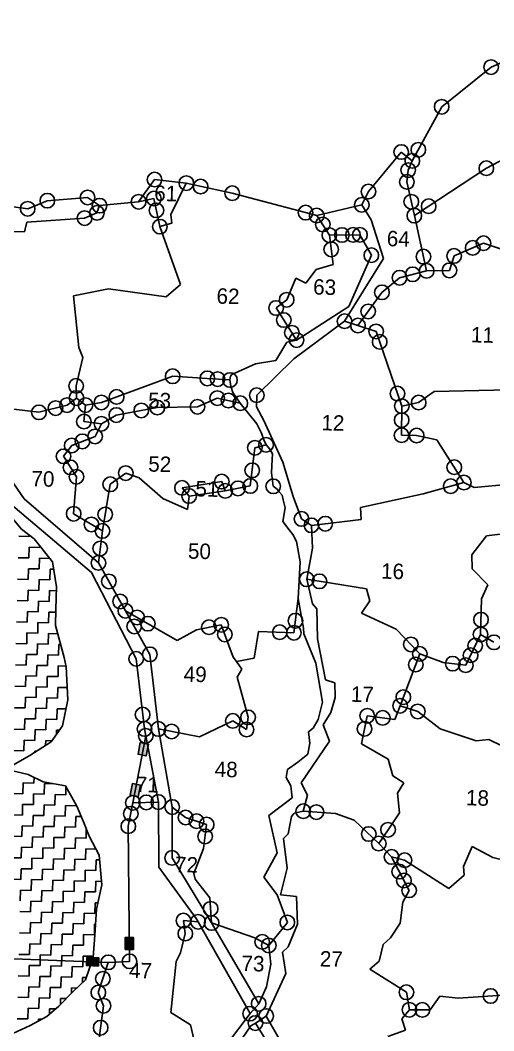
# Model space of a CAD drawing. Header units: metres. Extents: x 281733 to 284660, y 2048347 to 2052315.
# Drawn here: x 282798 to 283250, y 2049925 to 2050890 of the extents above; entities that cross this region are included whole.
import ezdxf
from ezdxf.enums import TextEntityAlignment as Align

# ---------------------------------------------------------------- set-up
doc = ezdxf.new("R2010")
doc.units = ezdxf.units.M
doc.header["$MEASUREMENT"] = 0
for name, color, linetype in [('OFF', 1, 'Continuous'), ('POLY_HATCH', 12, 'Continuous'), ('POLY_PARCEL', 6, 'Continuous'), ('POLY_ROAD', 30, 'Continuous'), ('POLY_WATER', 4, 'Continuous'), ('TEXT_PARCEL', 7, 'Continuous')]:
    doc.layers.add(name, color=color, linetype=linetype)
doc.styles.add('TEXT_MAP', font='', dxfattribs={"height": 2.5})
doc.styles.get('TEXT_MAP').set_extended_font_data('Kruti Dev 050')

msp = doc.modelspace()

# ---------------------------------------------------------------- hatches: boundary and pattern name
for points in [[(282910.53, 2050189.46), (282918.27, 2050187.96), (282920.44, 2050199.15), (282912.7, 2050200.65)], [(282912.87, 2050160.02), (282905.13, 2050161.52), (282902.96, 2050150.33), (282910.7, 2050148.84)], [(282906.16, 2050014.62), (282898.28, 2050014.55), (282898.38, 2050003.16), (282906.27, 2050003.23)], [(282861.74, 2049995.54), (282861.43, 2049987.67), (282872.82, 2049987.22), (282873.13, 2049995.1)]]:
    msp.add_hatch(color=256).paths.add_polyline_path(points)

# ---------------------------------------------------------------- linework, layer by layer
for points in [[(282920.44, 2050199.15), (282918.27, 2050187.96), (282910.53, 2050189.46), (282912.7, 2050200.65)], [(282902.96, 2050150.33), (282905.13, 2050161.52), (282912.87, 2050160.02), (282910.7, 2050148.84)], [(282898.38, 2050003.16), (282898.28, 2050014.55), (282906.16, 2050014.62), (282906.27, 2050003.23)], [(282872.82, 2049987.22), (282861.43, 2049987.67), (282861.74, 2049995.54), (282873.13, 2049995.1)]]:
    msp.add_lwpolyline(points, close=True)
for centre in [(283247.87, 2050845.72), (283200.63, 2050807.85), (283161.99, 2050764.62), (283178.33, 2050766.74), (283172.58, 2050756.12), (283243.29, 2050749.11), (283168.66, 2050747.37), (282926.35, 2050738.36), (282956.68, 2050734.92), (282970.36, 2050731.63), (283167.36, 2050736.12), (282862.36, 2050721.25), (282925.72, 2050720.23), (283000.53, 2050725.32), (283130.69, 2050726.85), (282805.13, 2050710.46), (282823.89, 2050718.15), (282873.79, 2050713.4), (282911.11, 2050717.11), (283124.31, 2050714.19), (283171.58, 2050717.13), (283188.2, 2050712.87), (282859.53, 2050701.55), (282871.29, 2050706.49), (282928.13, 2050708.94), (283070.63, 2050706.75), (283081.25, 2050703.94), (283174.53, 2050703.88), (282931.44, 2050693.35), (283087.04, 2050695.44), (283093.3, 2050685.24), (283105.27, 2050685.36), (283115.92, 2050685.48), (283122.54, 2050685.55), (283095.12, 2050671.65), (283230.27, 2050673.06), (283240.58, 2050677.51), (283133.45, 2050666.12), (283183.24, 2050664.73), (283212.5, 2050665.37), (283160.38, 2050644.6), (283173.05, 2050647.8), (283186.26, 2050651.14), (283208.04, 2050651.6), (283052.57, 2050623.57), (283143.57, 2050630.63), (283042.49, 2050615.69), (283049.76, 2050604.24), (283130.4, 2050612.38), (283107.87, 2050603.06), (283120.67, 2050598.89), (283057.5, 2050592.04), (283061.98, 2050584.97), (283138, 2050593.25), (283141.39, 2050583.37), (282943.65, 2050550.46), (282976.75, 2050548.46), (282986.54, 2050547.77), (282998.39, 2050546.93), (282851.42, 2050541.32), (282851.71, 2050529.69), (282890.09, 2050530.78), (282986.16, 2050529.62), (282996.94, 2050527.26), (283023.99, 2050532.4), (283158.38, 2050533.95), (282831.72, 2050520.1), (282842.81, 2050522.94), (282860.37, 2050522.91), (282875.56, 2050525.44), (282913.68, 2050517.82), (282928.94, 2050520.6), (282967.35, 2050521.38), (283008.27, 2050524.77), (283162.49, 2050521.98), (283178.62, 2050525.38), (282815.89, 2050516.06), (282889.79, 2050513.45), (283162.4, 2050508.64), (282858.81, 2050507.26), (282875.62, 2050505.09), (282857.43, 2050488.31), (282869.5, 2050493.04), (283162.31, 2050494.22), (283176.7, 2050493.86), (282847.18, 2050484.3), (283022.19, 2050482.21), (283032.84, 2050485.02), (282839.36, 2050474.03), (282846, 2050463.51), (283019.59, 2050460.65), (283212.66, 2050463.6), (282851.67, 2050454.54), (282898.86, 2050458), (282990.55, 2050449.87), (282884.05, 2050447.33), (282952.59, 2050443.86), (282993.82, 2050441.07), (283006.04, 2050443.43), (283017.78, 2050445.7), (283039.72, 2050445.38), (283209.34, 2050445.53), (283221.86, 2050449.03), (282959.38, 2050436.13), (282849.03, 2050419.15), (282879.19, 2050418.54), (283066.81, 2050414.22), (282866.06, 2050409), (282876.53, 2050402.76), (283076.24, 2050408.13), (283089.36, 2050409.68), (282874.43, 2050386.1), (282872.68, 2050372.26), (282882.68, 2050354.52), (283071.74, 2050356.61), (283083.91, 2050354.63), (282893.44, 2050335.45), (282898.46, 2050326.55), (282909.63, 2050320.14), (283060.9, 2050317.06), (283238.15, 2050318.06), (282906.92, 2050311.55), (282919.91, 2050314.24), (282978.26, 2050310.79), (282990.05, 2050313.16), (283045.91, 2050306.08), (283059.41, 2050305.52), (282993.47, 2050304.01), (283237.8, 2050303.98), (283250.56, 2050296.43), (283171.18, 2050294.38), (283232.7, 2050293.36), (282908.76, 2050280.65), (282921.92, 2050284.94), (283179.72, 2050285.4), (283211.21, 2050276.03), (283228.27, 2050284.1), (283175.85, 2050275.2), (283223.68, 2050274.52), (283164, 2050244.04), (283160.89, 2050235.84), (283177.79, 2050230.37), (282914.93, 2050227.38), (283001.11, 2050221.43), (283015.64, 2050224.8), (283129.48, 2050226.29), (283144.39, 2050224.28), (282916.76, 2050213.68), (282929.95, 2050213.68), (282942.63, 2050211.26), (283014.27, 2050213.07), (283126.93, 2050213.81), (282917.98, 2050207.2), (282905.6, 2050143.19), (282918.39, 2050143.56), (282929.96, 2050143.89), (282903.58, 2050132.77), (282943.2, 2050139.11), (283068.34, 2050135.1), (283080.98, 2050134.26), (282955.92, 2050129.13), (282966.45, 2050125.58), (282976.09, 2050122.33), (282901.26, 2050120.78), (283130.95, 2050113.37), (283149.39, 2050117.39), (282974.6, 2050111.11), (283140.54, 2050104.25), (282943.13, 2050090.58), (283152.71, 2050091.45), (283165.13, 2050088.37), (283160.08, 2050077.46), (283164.59, 2050068.89), (283169.5, 2050059.57), (282979.91, 2050041.99), (282953.92, 2050030.66), (282967.85, 2050029.58), (282980.87, 2050028.39), (283053.19, 2050028.93), (282955.73, 2050018.26), (283029.18, 2050010.38), (283035.41, 2050006.94), (282882.07, 2049990.81), (282902.43, 2049991.75), (282876.94, 2049975.17), (282872.62, 2049962.01), (283167, 2049962.22), (283247.35, 2049958.65), (282877.63, 2049949.3), (283025.8, 2049951.29), (283017.64, 2049941.81), (283033.05, 2049939.57), (283169.82, 2049945.49), (283182.29, 2049945.43), (283022.69, 2049932.85), (282874.83, 2049928.38)]:
    msp.add_circle(centre, 6.97)
at = {"layer": 'OFF'}
msp.add_line((283081.25, 2050703.94), (283124.31, 2050714.19), dxfattribs=at)
at = {"layer": 'POLY_HATCH'}
for p, q in [((282799.11, 2050404.4), (282785.99, 2050420.49)), ((282811.26, 2050395.09), (282799.11, 2050404.4)), ((282828.74, 2050373.25), (282811.26, 2050395.09)), ((282832.64, 2050349.51), (282828.74, 2050373.25)), ((282832.11, 2050328.13), (282832.64, 2050349.51)), ((282831.71, 2050312.38), (282832.11, 2050328.13)), ((282839.89, 2050282.06), (282831.71, 2050312.38)), ((282841.92, 2050273.01), (282839.89, 2050282.06)), ((282843.37, 2050241.44), (282841.92, 2050273.01)), ((282838.25, 2050216.8), (282843.37, 2050241.44)), ((282827.72, 2050201.31), (282838.25, 2050216.8)), ((282807.11, 2050188.32), (282827.72, 2050201.31)), ((282784.25, 2050175.38), (282807.11, 2050188.32)), ((282805.53, 2050170.34), (282784.25, 2050175.38)), ((282820, 2050163.22), (282805.53, 2050170.34)), ((282841.3, 2050159.31), (282820, 2050163.22)), ((282852.08, 2050139.9), (282841.3, 2050159.31)), ((282858.46, 2050125.1), (282852.08, 2050139.9)), ((282863.75, 2050111.46), (282858.46, 2050125.1)), ((282873.43, 2050093.2), (282863.75, 2050111.46)), ((282876.1, 2050064.98), (282873.43, 2050093.2)), ((282871, 2050041.47), (282876.1, 2050064.98)), ((282869.25, 2050016.74), (282871, 2050041.47)), ((282867.58, 2049995.39), (282869.25, 2050016.74)), ((282860.29, 2049974.19), (282867.58, 2049995.39)), ((282848.75, 2049963.22), (282860.29, 2049974.19)), ((282834.87, 2049948.93), (282848.75, 2049963.22)), ((282823.35, 2049939.09), (282834.87, 2049948.93)), ((282807.37, 2049930.49), (282823.35, 2049939.09)), ((282786.85, 2049920.87), (282807.37, 2049930.49))]:
    msp.add_line(p, q, dxfattribs=at)
at = {"layer": 'POLY_HATCH', "linetype": 'Continuous'}
for p, q in [((282796.53, 2050397.71), (282806.76, 2050397.45)), ((282806.76, 2050397.45), (282806.79, 2050398.51)), ((282806.24, 2050376.99), (282806.5, 2050387.22)), ((282806.5, 2050387.22), (282816.73, 2050386.96)), ((282816.73, 2050386.96), (282816.77, 2050388.21)), ((282796.01, 2050377.24), (282806.24, 2050376.99)), ((282816.22, 2050366.5), (282816.48, 2050376.73)), ((282816.48, 2050376.73), (282826.15, 2050376.48)), ((282805.73, 2050356.52), (282805.99, 2050366.75)), ((282805.99, 2050366.75), (282816.22, 2050366.5)), ((282826.19, 2050356.01), (282826.45, 2050366.24)), ((282826.45, 2050366.24), (282829.91, 2050366.15)), ((282795.5, 2050356.78), (282805.73, 2050356.52)), ((282815.7, 2050346.03), (282815.96, 2050356.26)), ((282815.96, 2050356.26), (282826.19, 2050356.01)), ((282805.21, 2050336.06), (282805.47, 2050346.29)), ((282805.47, 2050346.29), (282815.7, 2050346.03)), ((282825.68, 2050335.54), (282825.93, 2050345.77)), ((282825.93, 2050345.77), (282832.55, 2050345.61)), ((282794.98, 2050336.32), (282805.21, 2050336.06)), ((282815.19, 2050325.57), (282815.44, 2050335.8)), ((282815.44, 2050335.8), (282825.68, 2050335.54)), ((282804.7, 2050315.59), (282804.95, 2050325.83)), ((282804.95, 2050325.83), (282815.19, 2050325.57)), ((282825.16, 2050315.08), (282825.42, 2050325.31)), ((282825.42, 2050325.31), (282832.03, 2050325.14)), ((282794.46, 2050315.85), (282804.7, 2050315.59)), ((282814.67, 2050305.1), (282814.93, 2050315.34)), ((282814.93, 2050315.34), (282825.16, 2050315.08)), ((282804.18, 2050295.13), (282804.44, 2050305.36)), ((282804.44, 2050305.36), (282814.67, 2050305.1)), ((282824.64, 2050294.61), (282824.9, 2050304.85)), ((282824.9, 2050304.85), (282833.8, 2050304.62)), ((282793.95, 2050295.39), (282804.18, 2050295.13)), ((282814.15, 2050284.64), (282814.41, 2050294.87)), ((282814.41, 2050294.87), (282824.64, 2050294.61)), ((282834.62, 2050284.12), (282834.88, 2050294.36)), ((282834.88, 2050294.36), (282836.59, 2050294.31)), ((282803.66, 2050274.67), (282803.92, 2050284.9)), ((282803.92, 2050284.9), (282814.15, 2050284.64)), ((282824.13, 2050274.15), (282824.39, 2050284.38)), ((282824.39, 2050284.38), (282834.62, 2050284.12)), ((282793.43, 2050274.92), (282803.66, 2050274.67)), ((282813.64, 2050264.18), (282813.9, 2050274.41)), ((282813.9, 2050274.41), (282824.13, 2050274.15)), ((282834.1, 2050263.66), (282834.36, 2050273.89)), ((282834.36, 2050273.89), (282841.76, 2050273.71)), ((282803.15, 2050254.2), (282803.41, 2050264.43)), ((282803.41, 2050264.43), (282813.64, 2050264.18)), ((282823.61, 2050253.69), (282823.87, 2050263.92)), ((282823.87, 2050263.92), (282834.1, 2050263.66)), ((282792.92, 2050254.46), (282803.15, 2050254.2)), ((282813.12, 2050243.71), (282813.38, 2050253.94)), ((282813.38, 2050253.94), (282823.61, 2050253.69)), ((282833.59, 2050243.2), (282833.84, 2050253.43)), ((282833.84, 2050253.43), (282842.83, 2050253.2)), ((282802.63, 2050233.74), (282802.89, 2050243.97)), ((282802.89, 2050243.97), (282813.12, 2050243.71)), ((282823.1, 2050233.22), (282823.35, 2050243.45)), ((282823.35, 2050243.45), (282833.59, 2050243.2)), ((282792.4, 2050234), (282802.63, 2050233.74)), ((282812.61, 2050223.25), (282812.86, 2050233.48)), ((282812.86, 2050233.48), (282823.1, 2050233.22)), ((282833.07, 2050222.73), (282833.33, 2050232.96)), ((282833.33, 2050232.96), (282841.56, 2050232.76)), ((282802.11, 2050213.27), (282802.37, 2050223.51)), ((282802.37, 2050223.51), (282812.61, 2050223.25)), ((282822.58, 2050212.76), (282822.84, 2050222.99)), ((282822.84, 2050222.99), (282833.07, 2050222.73)), ((282791.88, 2050213.53), (282802.11, 2050213.27)), ((282812.09, 2050202.78), (282812.35, 2050213.02)), ((282812.35, 2050213.02), (282822.58, 2050212.76)), ((282832.71, 2050208.66), (282832.81, 2050212.5)), ((282832.81, 2050212.5), (282835.28, 2050212.44)), ((282801.6, 2050192.81), (282801.86, 2050203.04)), ((282801.86, 2050203.04), (282812.09, 2050202.78)), ((282822.2, 2050197.83), (282822.32, 2050202.53)), ((282822.32, 2050202.53), (282828.44, 2050202.37)), ((282791.37, 2050193.07), (282801.6, 2050192.81)), ((282811.8, 2050191.27), (282811.83, 2050192.55)), ((282811.83, 2050192.55), (282813.75, 2050192.5)), ((282811.06, 2050161.86), (282811.2, 2050167.55)), ((282800.57, 2050151.88), (282800.82, 2050162.12)), ((282800.82, 2050162.12), (282811.06, 2050161.86)), ((282821.03, 2050151.37), (282821.29, 2050161.6)), ((282821.29, 2050161.6), (282830.04, 2050161.38)), ((282841.49, 2050150.85), (282841.69, 2050158.61)), ((282790.33, 2050152.14), (282800.57, 2050151.88)), ((282810.54, 2050141.39), (282810.8, 2050151.63)), ((282810.8, 2050151.63), (282821.03, 2050151.37)), ((282831, 2050140.88), (282831.26, 2050151.11)), ((282831.26, 2050151.11), (282841.49, 2050150.85)), ((282800.05, 2050131.42), (282800.31, 2050141.65)), ((282800.31, 2050141.65), (282810.54, 2050141.39)), ((282820.51, 2050130.9), (282820.77, 2050141.14)), ((282820.77, 2050141.14), (282831, 2050140.88)), ((282840.98, 2050130.39), (282841.24, 2050140.62)), ((282841.24, 2050140.62), (282851.47, 2050140.36)), ((282851.47, 2050140.36), (282851.48, 2050140.97)), ((282789.82, 2050131.68), (282800.05, 2050131.42)), ((282810.02, 2050120.93), (282810.28, 2050131.16)), ((282810.28, 2050131.16), (282820.51, 2050130.9)), ((282830.49, 2050120.41), (282830.75, 2050130.65)), ((282830.75, 2050130.65), (282840.98, 2050130.39)), ((282850.95, 2050119.9), (282851.21, 2050130.13)), ((282851.21, 2050130.13), (282856.35, 2050130)), ((282799.53, 2050110.96), (282799.79, 2050121.19)), ((282799.79, 2050121.19), (282810.02, 2050120.93)), ((282820, 2050110.44), (282820.26, 2050120.67)), ((282820.26, 2050120.67), (282830.49, 2050120.41)), ((282840.46, 2050109.92), (282840.72, 2050120.16)), ((282840.72, 2050120.16), (282850.95, 2050119.9)), ((282789.3, 2050111.21), (282799.53, 2050110.96)), ((282809.51, 2050100.47), (282809.77, 2050110.7)), ((282809.77, 2050110.7), (282820, 2050110.44)), ((282829.97, 2050099.95), (282830.23, 2050110.18)), ((282830.23, 2050110.18), (282840.46, 2050109.92)), ((282850.44, 2050099.43), (282850.69, 2050109.67)), ((282850.69, 2050109.67), (282860.93, 2050109.41)), ((282860.93, 2050109.41), (282861.15, 2050118.17)), ((282799.02, 2050090.49), (282799.28, 2050100.72)), ((282799.28, 2050100.72), (282809.51, 2050100.47)), ((282819.48, 2050089.98), (282819.74, 2050100.21)), ((282819.74, 2050100.21), (282829.97, 2050099.95)), ((282839.95, 2050089.46), (282840.2, 2050099.69)), ((282840.2, 2050099.69), (282850.44, 2050099.43)), ((282788.79, 2050090.75), (282799.02, 2050090.49)), ((282808.99, 2050080), (282809.25, 2050090.23)), ((282809.25, 2050090.23), (282819.48, 2050089.98)), ((282860.41, 2050088.94), (282860.67, 2050099.17)), ((282860.67, 2050099.17), (282870.39, 2050098.93)), ((282798.5, 2050070.03), (282798.76, 2050080.26)), ((282798.76, 2050080.26), (282808.99, 2050080)), ((282829.46, 2050079.49), (282829.71, 2050089.72)), ((282829.71, 2050089.72), (282839.95, 2050089.46)), ((282849.92, 2050078.97), (282850.18, 2050089.2)), ((282850.18, 2050089.2), (282860.41, 2050088.94)), ((282870.38, 2050078.45), (282870.64, 2050088.68)), ((282870.64, 2050088.68), (282873.86, 2050088.6)), ((282818.97, 2050069.51), (282819.22, 2050079.74)), ((282819.22, 2050079.74), (282829.46, 2050079.49)), ((282839.43, 2050069), (282839.69, 2050079.23)), ((282839.69, 2050079.23), (282849.92, 2050078.97)), ((282859.89, 2050068.48), (282860.15, 2050078.71)), ((282860.15, 2050078.71), (282870.38, 2050078.45)), ((282788.27, 2050070.29), (282798.5, 2050070.03)), ((282808.48, 2050059.54), (282808.73, 2050069.77)), ((282808.73, 2050069.77), (282818.97, 2050069.51)), ((282828.94, 2050059.02), (282829.2, 2050069.25)), ((282829.2, 2050069.25), (282839.43, 2050069)), ((282849.4, 2050058.51), (282849.66, 2050068.74)), ((282849.66, 2050068.74), (282859.89, 2050068.48)), ((282869.87, 2050057.99), (282870.13, 2050068.22)), ((282870.13, 2050068.22), (282875.8, 2050068.08)), ((282797.99, 2050049.56), (282798.24, 2050059.8)), ((282798.24, 2050059.8), (282808.48, 2050059.54)), ((282818.45, 2050049.05), (282818.71, 2050059.28)), ((282818.71, 2050059.28), (282828.94, 2050059.02)), ((282838.91, 2050048.53), (282839.17, 2050058.76)), ((282839.17, 2050058.76), (282849.4, 2050058.51)), ((282859.38, 2050048.02), (282859.64, 2050058.25)), ((282859.64, 2050058.25), (282869.87, 2050057.99)), ((282807.96, 2050039.07), (282808.22, 2050049.31)), ((282808.22, 2050049.31), (282818.45, 2050049.05)), ((282828.42, 2050038.56), (282828.68, 2050048.79)), ((282828.68, 2050048.79), (282838.91, 2050048.53)), ((282848.89, 2050038.04), (282849.15, 2050048.27)), ((282849.15, 2050048.27), (282859.38, 2050048.02)), ((282869.35, 2050037.53), (282869.61, 2050047.76)), ((282869.61, 2050047.76), (282872.35, 2050047.69)), ((282797.73, 2050039.33), (282807.96, 2050039.07)), ((282817.93, 2050028.58), (282818.19, 2050038.82)), ((282818.19, 2050038.82), (282828.42, 2050038.56)), ((282838.4, 2050028.07), (282838.65, 2050038.3)), ((282838.65, 2050038.3), (282848.89, 2050038.04)), ((282858.86, 2050027.55), (282859.12, 2050037.78)), ((282859.12, 2050037.78), (282869.35, 2050037.53)), ((282807.44, 2050018.61), (282807.7, 2050028.84)), ((282807.7, 2050028.84), (282817.93, 2050028.58)), ((282827.91, 2050018.09), (282828.16, 2050028.33)), ((282828.16, 2050028.33), (282838.4, 2050028.07)), ((282848.37, 2050017.58), (282848.63, 2050027.81)), ((282848.63, 2050027.81), (282858.86, 2050027.55)), ((282868.83, 2050017.06), (282869.09, 2050027.29)), ((282869.09, 2050027.29), (282869.99, 2050027.27)), ((282797.21, 2050018.87), (282807.44, 2050018.61)), ((282817.42, 2050008.12), (282817.67, 2050018.35)), ((282817.67, 2050018.35), (282827.91, 2050018.09)), ((282837.88, 2050007.6), (282838.14, 2050017.84)), ((282838.14, 2050017.84), (282848.37, 2050017.58)), ((282858.34, 2050007.09), (282858.6, 2050017.32)), ((282858.6, 2050017.32), (282868.83, 2050017.06)), ((282806.93, 2049998.15), (282807.18, 2050008.38)), ((282807.18, 2050008.38), (282817.42, 2050008.12)), ((282827.39, 2049997.63), (282827.65, 2050007.86)), ((282827.65, 2050007.86), (282837.88, 2050007.6)), ((282847.85, 2049997.11), (282848.11, 2050007.35)), ((282848.11, 2050007.35), (282858.34, 2050007.09)), ((282796.69, 2049998.4), (282806.93, 2049998.15)), ((282816.9, 2049987.66), (282817.16, 2049997.89)), ((282817.16, 2049997.89), (282827.39, 2049997.63)), ((282837.36, 2049987.14), (282837.62, 2049997.37)), ((282837.62, 2049997.37), (282847.85, 2049997.11)), ((282857.83, 2049986.62), (282858.09, 2049996.86)), ((282858.09, 2049996.86), (282867.68, 2049996.61)), ((282806.41, 2049977.68), (282806.67, 2049987.91)), ((282806.67, 2049987.91), (282816.9, 2049987.66)), ((282826.87, 2049977.17), (282827.13, 2049987.4)), ((282827.13, 2049987.4), (282837.36, 2049987.14)), ((282847.34, 2049976.65), (282847.6, 2049986.88)), ((282847.6, 2049986.88), (282857.83, 2049986.62)), ((282796.18, 2049977.94), (282806.41, 2049977.68)), ((282816.38, 2049967.19), (282816.64, 2049977.42)), ((282816.64, 2049977.42), (282826.87, 2049977.17)), ((282836.85, 2049966.68), (282837.11, 2049976.91)), ((282837.11, 2049976.91), (282847.34, 2049976.65)), ((282857.45, 2049971.49), (282857.57, 2049976.39)), ((282857.57, 2049976.39), (282861.02, 2049976.3)), ((282805.89, 2049957.22), (282806.15, 2049967.45)), ((282806.15, 2049967.45), (282816.38, 2049967.19)), ((282826.36, 2049956.7), (282826.62, 2049966.93)), ((282826.62, 2049966.93), (282836.85, 2049966.68)), ((282846.95, 2049961.37), (282847.08, 2049966.42)), ((282847.08, 2049966.42), (282851.98, 2049966.29)), ((282795.66, 2049957.48), (282805.89, 2049957.22)), ((282815.87, 2049946.73), (282816.13, 2049956.96)), ((282816.13, 2049956.96), (282826.36, 2049956.7)), ((282836.44, 2049950.55), (282836.59, 2049956.44)), ((282836.59, 2049956.44), (282842.03, 2049956.31)), ((282805.38, 2049936.75), (282805.64, 2049946.99)), ((282805.64, 2049946.99), (282815.87, 2049946.73)), ((282825.97, 2049941.33), (282826.1, 2049946.47)), ((282826.1, 2049946.47), (282831.82, 2049946.33)), ((282795.15, 2049937.01), (282805.38, 2049936.75)), ((282815.57, 2049934.9), (282815.61, 2049936.5)), ((282815.61, 2049936.5), (282818.4, 2049936.43))]:
    msp.add_line(p, q, dxfattribs=at)
at = {"layer": 'POLY_PARCEL'}
for p, q in [((283247.87, 2050845.72), (283347.75, 2050890.5)), ((283200.63, 2050807.85), (283247.87, 2050845.72)), ((283172.58, 2050756.12), (283200.63, 2050807.85)), ((283243.29, 2050749.11), (283279.26, 2050768.25)), ((283130.69, 2050726.85), (283161.99, 2050764.62)), ((283161.99, 2050764.62), (283172.58, 2050756.12)), ((283168.66, 2050747.37), (283172.58, 2050756.12)), ((283167.36, 2050736.12), (283168.66, 2050747.37)), ((283174.53, 2050703.88), (283243.29, 2050749.11)), ((282911.11, 2050717.11), (282926.35, 2050738.36)), ((282926.35, 2050738.36), (282956.68, 2050734.92)), ((282956.68, 2050734.92), (282941.79, 2050704.84)), ((282956.68, 2050734.92), (283000.53, 2050725.32)), ((283124.31, 2050714.19), (283130.69, 2050726.85)), ((283174.53, 2050703.88), (283167.36, 2050736.12)), ((282805.13, 2050710.46), (282724.53, 2050721.82)), ((282823.89, 2050718.15), (282805.13, 2050710.46)), ((282862.36, 2050721.25), (282823.89, 2050718.15)), ((282873.79, 2050713.4), (282862.36, 2050721.25)), ((282925.72, 2050720.23), (282911.11, 2050717.11)), ((282931.44, 2050693.35), (282925.72, 2050720.23)), ((283000.53, 2050725.32), (283081.25, 2050703.94)), ((282871.29, 2050706.49), (282873.79, 2050713.4)), ((282911.11, 2050717.11), (282873.79, 2050713.4)), ((282804.18, 2050697.72), (282859.53, 2050701.55)), ((282859.53, 2050701.55), (282871.29, 2050706.49)), ((282941.79, 2050704.84), (282942.75, 2050696.68)), ((283186.26, 2050651.14), (283174.53, 2050703.88)), ((282760.34, 2050688.94), (282802.21, 2050688.47)), ((282802.21, 2050688.47), (282804.18, 2050697.72)), ((282942.75, 2050696.68), (282931.44, 2050693.35)), ((282950.99, 2050638.21), (282931.44, 2050693.35)), ((283093.3, 2050685.24), (283097.04, 2050657.33)), ((283212.5, 2050665.37), (283240.58, 2050677.51)), ((283240.58, 2050677.51), (283258.88, 2050671.43)), ((283208.04, 2050651.6), (283212.5, 2050665.37)), ((283080.64, 2050652.51), (283071, 2050639.38)), ((283097.04, 2050657.33), (283080.64, 2050652.51)), ((283160.38, 2050644.6), (283186.26, 2050651.14)), ((283186.26, 2050651.14), (283208.04, 2050651.6)), ((283061.24, 2050644.28), (283052.57, 2050623.57)), ((283071, 2050639.38), (283061.24, 2050644.28)), ((283143.57, 2050630.63), (283160.38, 2050644.6)), ((282848.94, 2050627.42), (282882.26, 2050634.13)), ((282882.26, 2050634.13), (282937.31, 2050626.35)), ((282937.31, 2050626.35), (282950.99, 2050638.21)), ((283120.67, 2050598.89), (283143.57, 2050630.63)), ((282854.09, 2050577.87), (282848.94, 2050627.42)), ((283052.57, 2050623.57), (283042.49, 2050615.69)), ((283042.49, 2050615.69), (283061.98, 2050584.97)), ((283120.67, 2050598.89), (283107.87, 2050603.06)), ((283138, 2050593.25), (283120.67, 2050598.89)), ((283162.49, 2050521.98), (283138, 2050593.25)), ((282857.92, 2050568.48), (282854.09, 2050577.87)), ((282851.42, 2050541.32), (282857.92, 2050568.48)), ((282875.56, 2050525.44), (282943.65, 2050550.46)), ((282943.65, 2050550.46), (282976.75, 2050548.46)), ((282976.75, 2050548.46), (282998.39, 2050546.93)), ((282851.71, 2050529.69), (282851.42, 2050541.32)), ((283178.62, 2050525.38), (283193.29, 2050535.8)), ((283193.29, 2050535.8), (283264.82, 2050537.6)), ((282747.46, 2050524.18), (282815.89, 2050516.06)), ((282842.81, 2050522.94), (282851.71, 2050529.69)), ((282851.71, 2050529.69), (282860.37, 2050522.91)), ((282860.37, 2050522.91), (282875.56, 2050525.44)), ((282967.35, 2050521.38), (282986.16, 2050529.62)), ((282986.16, 2050529.62), (283008.27, 2050524.77)), ((283162.49, 2050521.98), (283178.62, 2050525.38)), ((282815.89, 2050516.06), (282842.81, 2050522.94)), ((282860.37, 2050522.91), (282858.81, 2050507.26)), ((282889.79, 2050513.45), (282928.94, 2050520.6)), ((282928.94, 2050520.6), (282967.35, 2050521.38)), ((283162.31, 2050494.22), (283162.49, 2050521.98)), ((282858.81, 2050507.26), (282875.62, 2050505.09)), ((282875.62, 2050505.09), (282869.5, 2050493.04)), ((282875.62, 2050505.09), (282889.79, 2050513.45)), ((282869.5, 2050493.04), (282847.18, 2050484.3)), ((283176.7, 2050493.86), (283162.31, 2050494.22)), ((283196.14, 2050489.77), (283176.7, 2050493.86)), ((283221.86, 2050449.03), (283196.14, 2050489.77)), ((282847.18, 2050484.3), (282839.36, 2050474.03)), ((283017.78, 2050445.7), (283022.19, 2050482.21)), ((283022.19, 2050482.21), (283032.84, 2050485.02)), ((282839.36, 2050474.03), (282851.67, 2050454.54)), ((282884.05, 2050447.33), (282898.86, 2050458)), ((282898.86, 2050458), (282911.55, 2050453.61)), ((282851.67, 2050454.54), (282849.03, 2050419.15)), ((282876.53, 2050402.76), (282884.05, 2050447.33)), ((282911.55, 2050453.61), (282934.31, 2050433.85)), ((282952.59, 2050443.86), (282990.55, 2050449.87)), ((282990.55, 2050449.87), (282993.82, 2050441.07)), ((283183.01, 2050438.18), (283221.86, 2050449.03)), ((283221.86, 2050449.03), (283231.5, 2050444.16)), ((283231.5, 2050444.16), (283273.27, 2050448.24)), ((282959.38, 2050436.13), (282952.59, 2050443.86)), ((282959.38, 2050436.13), (282993.82, 2050441.07)), ((282993.82, 2050441.07), (283017.78, 2050445.7)), ((283123.07, 2050425.1), (283183.01, 2050438.18)), ((282934.31, 2050433.85), (282957.89, 2050423.38)), ((282957.89, 2050423.38), (282959.38, 2050436.13)), ((282849.03, 2050419.15), (282876.53, 2050402.76)), ((283123.82, 2050413.78), (283123.07, 2050425.1)), ((283076.24, 2050408.13), (283123.82, 2050413.78)), ((282876.53, 2050402.76), (282872.68, 2050372.26)), ((283261.45, 2050400.19), (283243.39, 2050398.08)), ((283243.39, 2050398.08), (283229.56, 2050379.92)), ((283229.56, 2050379.92), (283229.74, 2050366.55)), ((283229.74, 2050366.55), (283244.78, 2050351.26)), ((283128.83, 2050347.34), (283071.74, 2050356.61)), ((283244.78, 2050351.26), (283238.65, 2050337.89)), ((283132.14, 2050335.95), (283128.83, 2050347.34)), ((283059.41, 2050305.52), (283063.64, 2050338.35)), ((283124.13, 2050324.33), (283132.14, 2050335.95)), ((283238.65, 2050337.89), (283237.8, 2050303.98)), ((282898.46, 2050326.55), (282947.93, 2050298.17)), ((283157.18, 2050309.1), (283124.13, 2050324.33)), ((282966.38, 2050308.41), (282990.05, 2050313.16)), ((282990.05, 2050313.16), (283001.58, 2050282.38)), ((282947.93, 2050298.17), (282966.38, 2050308.41)), ((283021.35, 2050281.35), (283025.74, 2050306.91)), ((283025.74, 2050306.91), (283059.41, 2050305.52)), ((283179.72, 2050285.4), (283157.18, 2050309.1)), ((283237.8, 2050303.98), (283223.68, 2050274.52)), ((283237.8, 2050303.98), (283250.56, 2050296.43)), ((283179.72, 2050285.4), (283160.89, 2050235.84)), ((283202.14, 2050277.12), (283179.72, 2050285.4)), ((283001.58, 2050282.38), (283004.7, 2050278.07)), ((283004.7, 2050278.07), (283021.35, 2050281.35)), ((283004.7, 2050278.07), (283009.85, 2050270.94)), ((283223.68, 2050274.52), (283202.14, 2050277.12)), ((283009.85, 2050270.94), (283005.37, 2050263.03)), ((283005.37, 2050263.03), (283015.64, 2050224.8)), ((283160.89, 2050235.84), (283155.91, 2050222.73)), ((283160.89, 2050235.84), (283177.79, 2050230.37)), ((283129.48, 2050226.29), (283123.99, 2050199.45)), ((283155.91, 2050222.73), (283129.48, 2050226.29)), ((283177.79, 2050230.37), (283199.06, 2050213.93)), ((283001.11, 2050221.43), (282969.15, 2050206.19)), ((283014.27, 2050213.07), (283001.11, 2050221.43)), ((283015.64, 2050224.8), (283014.27, 2050213.07)), ((282905.6, 2050143.19), (282917.98, 2050207.2)), ((282969.15, 2050206.19), (282929.95, 2050213.68)), ((283199.06, 2050213.93), (283233.48, 2050202.47)), ((283123.99, 2050199.45), (283149.65, 2050184.83)), ((283233.48, 2050202.47), (283245.56, 2050203.61)), ((283245.56, 2050203.61), (283257.94, 2050197.51)), ((283149.65, 2050184.83), (283154.06, 2050168.82)), ((283154.06, 2050168.82), (283164.5, 2050162.29)), ((283164.5, 2050162.29), (283158.47, 2050152.33)), ((283158.47, 2050152.33), (283160.4, 2050133.49)), ((282901.26, 2050120.78), (282905.6, 2050143.19)), ((282905.6, 2050143.19), (282929.96, 2050143.89)), ((282943.2, 2050139.11), (282955.92, 2050129.13)), ((282955.92, 2050129.13), (282976.09, 2050122.33)), ((283099.14, 2050133.06), (283068.34, 2050135.1)), ((283117.03, 2050126.59), (283099.14, 2050133.06)), ((283160.4, 2050133.49), (283149.39, 2050117.39)), ((282902.43, 2049991.75), (282901.26, 2050120.78)), ((282976.09, 2050122.33), (282973.09, 2050099.65)), ((283140.54, 2050104.25), (283117.03, 2050126.59)), ((283149.39, 2050117.39), (283140.54, 2050104.25)), ((282973.09, 2050099.65), (282963.77, 2050075.69)), ((283152.71, 2050091.45), (283140.54, 2050104.25)), ((283229.81, 2050101.54), (283221.45, 2050082.32)), ((283249.44, 2050090.87), (283229.81, 2050101.54)), ((283152.71, 2050091.45), (283169.5, 2050059.57)), ((283165.13, 2050088.37), (283152.71, 2050091.45)), ((283299.1, 2050079.04), (283249.44, 2050090.87)), ((283207.5, 2050061.39), (283165.13, 2050088.37)), ((283221.45, 2050082.32), (283222.17, 2050073.97)), ((282963.77, 2050075.69), (282965.09, 2050070.33)), ((283222.17, 2050073.97), (283207.5, 2050061.39)), ((282965.09, 2050070.33), (282979.17, 2050052.55)), ((282979.17, 2050052.55), (282980.87, 2050028.39)), ((283169.5, 2050059.57), (283163.66, 2050048.15)), ((283163.66, 2050048.15), (283160.84, 2050028.33)), ((282967.85, 2050029.58), (282953.92, 2050030.66)), ((282953.92, 2050030.66), (282955.73, 2050018.26)), ((282980.87, 2050028.39), (283022.27, 2050014.2)), ((283160.84, 2050028.33), (283151.69, 2050014.22)), ((282955.73, 2050018.26), (282951.21, 2049999.75)), ((283022.27, 2050014.2), (283035.41, 2050006.94)), ((283151.69, 2050014.22), (283144.59, 2050007.92)), ((283144.59, 2050007.92), (283140.94, 2049991.82)), ((282882.07, 2049990.81), (282792.02, 2049994.31)), ((282951.21, 2049999.75), (282947.13, 2049991.63)), ((282872.62, 2049962.01), (282882.07, 2049990.81)), ((282882.07, 2049990.81), (282902.43, 2049991.75)), ((282947.13, 2049991.63), (282942.02, 2049942.87)), ((283140.94, 2049991.82), (283131.96, 2049984.18)), ((283131.96, 2049984.18), (283167, 2049962.22)), ((282877.63, 2049949.3), (282872.62, 2049962.01)), ((283167, 2049962.22), (283169.82, 2049945.49)), ((283198.88, 2049958.58), (283189.75, 2049945.39)), ((283216.42, 2049956.75), (283198.88, 2049958.58)), ((283259.07, 2049959.37), (283216.42, 2049956.75)), ((282872.86, 2049913.6), (282877.63, 2049949.3)), ((283169.82, 2049945.49), (283162.66, 2049936.88)), ((283189.75, 2049945.39), (283169.82, 2049945.49)), ((282942.02, 2049942.87), (282960.62, 2049931.27)), ((283162.66, 2049936.88), (283166.09, 2049926.15)), ((282960.62, 2049931.27), (282964.11, 2049916.18)), ((283166.09, 2049926.15), (283149.28, 2049920.1))]:
    msp.add_line(p, q, dxfattribs=at)
at = {"layer": 'POLY_ROAD'}
for p, q in [((282744.95, 2050515.6), (282801.83, 2050433.29)), ((282866.13, 2050363.18), (282788.95, 2050428.47)), ((282801.83, 2050433.29), (282872.68, 2050372.26)), ((282872.68, 2050372.26), (282898.46, 2050326.55)), ((282908.76, 2050280.65), (282866.13, 2050363.18)), ((282898.46, 2050326.55), (282921.92, 2050284.94)), ((282921.92, 2050284.94), (282929.95, 2050213.68)), ((282916.76, 2050213.68), (282908.76, 2050280.65)), ((282917.98, 2050207.2), (282916.76, 2050213.68)), ((282929.96, 2050143.89), (282917.98, 2050207.2)), ((282929.95, 2050213.68), (282943.2, 2050139.11)), ((282930.52, 2050081.59), (282929.96, 2050143.89)), ((282943.2, 2050139.11), (282943.13, 2050090.58)), ((282943.13, 2050090.58), (282980.87, 2050028.39)), ((282966.03, 2050032.79), (282930.52, 2050081.59)), ((282967.85, 2050029.58), (282966.03, 2050032.79)), ((283017.64, 2049941.81), (282967.85, 2050029.58)), ((282980.87, 2050028.39), (283025.8, 2049951.29)), ((283062.18, 2049888.94), (283033.05, 2049939.57)), ((283022.69, 2049932.85), (283044.83, 2049897))]:
    msp.add_line(p, q, dxfattribs=at)
at = {"layer": 'POLY_WATER'}
for p, q in [((283124.31, 2050714.19), (283133.21, 2050699.83)), ((283093.3, 2050685.24), (283081.25, 2050703.94)), ((283133.21, 2050699.83), (283145.06, 2050662.8)), ((283122.54, 2050685.55), (283093.3, 2050685.24)), ((283133.45, 2050666.12), (283122.54, 2050685.55)), ((283145.06, 2050662.8), (283107.87, 2050603.06)), ((283111.86, 2050617.1), (283133.45, 2050666.12)), ((283072.59, 2050591.49), (283111.86, 2050617.1)), ((283107.87, 2050603.06), (283059.48, 2050567.17)), ((283042.18, 2050565.65), (283052.54, 2050583.12)), ((283052.54, 2050583.12), (283061.98, 2050584.97)), ((283061.98, 2050584.97), (283072.59, 2050591.49)), ((283022.79, 2050562.49), (283042.18, 2050565.65)), ((283059.48, 2050567.17), (283023.99, 2050532.4)), ((283000.09, 2050552.1), (283022.79, 2050562.49)), ((282998.39, 2050546.93), (282999, 2050550.56)), ((282999.29, 2050541.17), (282998.39, 2050546.93)), ((282999, 2050550.56), (283000.09, 2050552.1)), ((283001.22, 2050534.86), (282999.29, 2050541.17)), ((283008.27, 2050524.77), (283001.22, 2050534.86)), ((283023.95, 2050505.07), (283008.27, 2050524.77)), ((283023.99, 2050532.4), (283023.71, 2050521.23)), ((283023.71, 2050521.23), (283030.83, 2050508.28)), ((283028.42, 2050496.09), (283023.95, 2050505.07)), ((283030.83, 2050508.28), (283049, 2050468.43)), ((283030.88, 2050489.77), (283028.42, 2050496.09)), ((283032.84, 2050485.02), (283030.88, 2050489.77)), ((283036.39, 2050480.76), (283032.84, 2050485.02)), ((283038.89, 2050476.52), (283036.39, 2050480.76)), ((283038.76, 2050471.31), (283038.89, 2050476.52)), ((283037.91, 2050458.29), (283038.76, 2050471.31)), ((283049, 2050468.43), (283058.83, 2050435.71)), ((283039.72, 2050445.38), (283037.91, 2050458.29)), ((283043.31, 2050442.68), (283039.72, 2050445.38)), ((283045.33, 2050440.02), (283043.31, 2050442.68)), ((283048.38, 2050436.81), (283045.33, 2050440.02)), ((283049.32, 2050432.62), (283048.38, 2050436.81)), ((283051.21, 2050424.74), (283049.32, 2050432.62)), ((283058.83, 2050435.71), (283066.81, 2050414.22)), ((283048.79, 2050411.76), (283051.21, 2050424.74)), ((283054.86, 2050403.79), (283048.79, 2050411.76)), ((283066.81, 2050414.22), (283076.24, 2050408.13)), ((283058.4, 2050399.52), (283054.86, 2050403.79)), ((283061.88, 2050392.65), (283058.4, 2050399.52)), ((283076.24, 2050408.13), (283077.29, 2050386.28)), ((283065.57, 2050373.26), (283061.88, 2050392.65)), ((283077.29, 2050386.28), (283071.74, 2050356.61)), ((283063.64, 2050338.35), (283065.57, 2050373.26)), ((283071.74, 2050356.61), (283077.06, 2050333.26)), ((283068.57, 2050309.83), (283063.64, 2050338.35)), ((283077.06, 2050333.26), (283081.2, 2050328.36)), ((283081.2, 2050328.36), (283082.07, 2050299.6)), ((283068.9, 2050304.64), (283068.57, 2050309.83)), ((283080.35, 2050276.37), (283068.9, 2050304.64)), ((283082.07, 2050299.6), (283089.61, 2050260.55)), ((283086.72, 2050239.17), (283080.35, 2050276.37)), ((283089.61, 2050260.55), (283098.59, 2050257.66)), ((283098.59, 2050257.66), (283098.77, 2050243.82)), ((283082.65, 2050222.58), (283086.72, 2050239.17)), ((283098.77, 2050243.82), (283094.68, 2050229.55)), ((283094.68, 2050229.55), (283087.46, 2050217.49)), ((283077.71, 2050214.55), (283082.65, 2050222.58)), ((283087.46, 2050217.49), (283093.45, 2050201.9)), ((283073.44, 2050211.01), (283077.71, 2050214.55)), ((283074.73, 2050200.02), (283073.44, 2050211.01)), ((283093.45, 2050201.9), (283066.36, 2050162.13)), ((283072.9, 2050189.63), (283074.73, 2050200.02)), ((283063.32, 2050182.05), (283072.9, 2050189.63)), ((283053.22, 2050175), (283063.32, 2050182.05)), ((283051.98, 2050167.2), (283053.22, 2050175)), ((283056.48, 2050159.26), (283051.98, 2050167.2)), ((283057.75, 2050147.76), (283056.48, 2050159.26)), ((283066.36, 2050162.13), (283072.46, 2050150.43)), ((283035.41, 2050131.1), (283057.75, 2050147.76)), ((283072.46, 2050150.43), (283068.34, 2050135.1)), ((283043.38, 2050095.43), (283035.41, 2050131.1)), ((283057.03, 2050130.06), (283053.95, 2050113.64)), ((283059.77, 2050133.19), (283057.03, 2050130.06)), ((283068.34, 2050135.1), (283059.77, 2050133.19)), ((283053.95, 2050113.64), (283049.57, 2050108.96)), ((283049.57, 2050108.96), (283053.12, 2050080.66)), ((283030.79, 2050072.27), (283043.38, 2050095.43)), ((283053.12, 2050080.66), (283046.62, 2050055.27)), ((283043.41, 2050055.26), (283030.79, 2050072.27)), ((283053.19, 2050028.93), (283043.41, 2050055.26)), ((283046.62, 2050055.27), (283062.03, 2050053.82)), ((283062.03, 2050053.82), (283062.96, 2050027.18)), ((283035.41, 2050006.94), (283053.19, 2050028.93)), ((283062.96, 2050027.18), (283053.89, 2050005.58)), ((283037.57, 2049989.15), (283035.41, 2050006.94)), ((283053.89, 2050005.58), (283048.43, 2050000.4)), ((283048.43, 2050000.4), (283051.65, 2049980.09)), ((283033.37, 2049967.34), (283037.57, 2049989.15)), ((283051.65, 2049980.09), (283033.05, 2049939.57)), ((283025.8, 2049951.29), (283033.37, 2049967.34)), ((283017.64, 2049941.81), (283025.8, 2049951.29)), ((282994.97, 2049912.12), (283017.64, 2049941.81)), ((283033.05, 2049939.57), (283022.69, 2049932.85)), ((283018.34, 2049930.03), (283010.05, 2049918)), ((283022.69, 2049932.85), (283018.34, 2049930.03))]:
    msp.add_line(p, q, dxfattribs=at)

# ---------------------------------------------------------------- texts
at = {"layer": 'TEXT_PARCEL', "style": 'TEXT_MAP'}
for s, p in [('61', (282937.03, 2050725.13)), ('64', (283159.18, 2050681.83)), ('63', (283088.83, 2050635.67)), ('62', (282996.53, 2050626.96)), ('11', (283239.61, 2050589.99)), ('53', (282931.2, 2050527.38)), ('12', (283096.73, 2050506.09)), ('52', (282931.34, 2050466.6)), ('70', (282819.72, 2050452.54)), ('51', (282976.39, 2050442.78)), ('50', (282969.24, 2050383.45)), ('16', (283153.74, 2050364.32)), ('49', (282965.19, 2050265.95)), ('17', (283124.86, 2050246.77)), ('48', (282994.77, 2050175.07)), ('71', (282919.41, 2050160.54)), ('18', (283234.85, 2050147.88)), ('72', (282956.91, 2050084.22)), ('73', (283020.38, 2049989.65)), ('27', (283095.22, 2049994.13)), ('47', (282912.97, 2049983.03))]:
    msp.add_text(s, height=14.739, rotation=358.55501, dxfattribs=at).set_placement(p, align=Align.MIDDLE)

doc.saveas('drawing.dxf')
